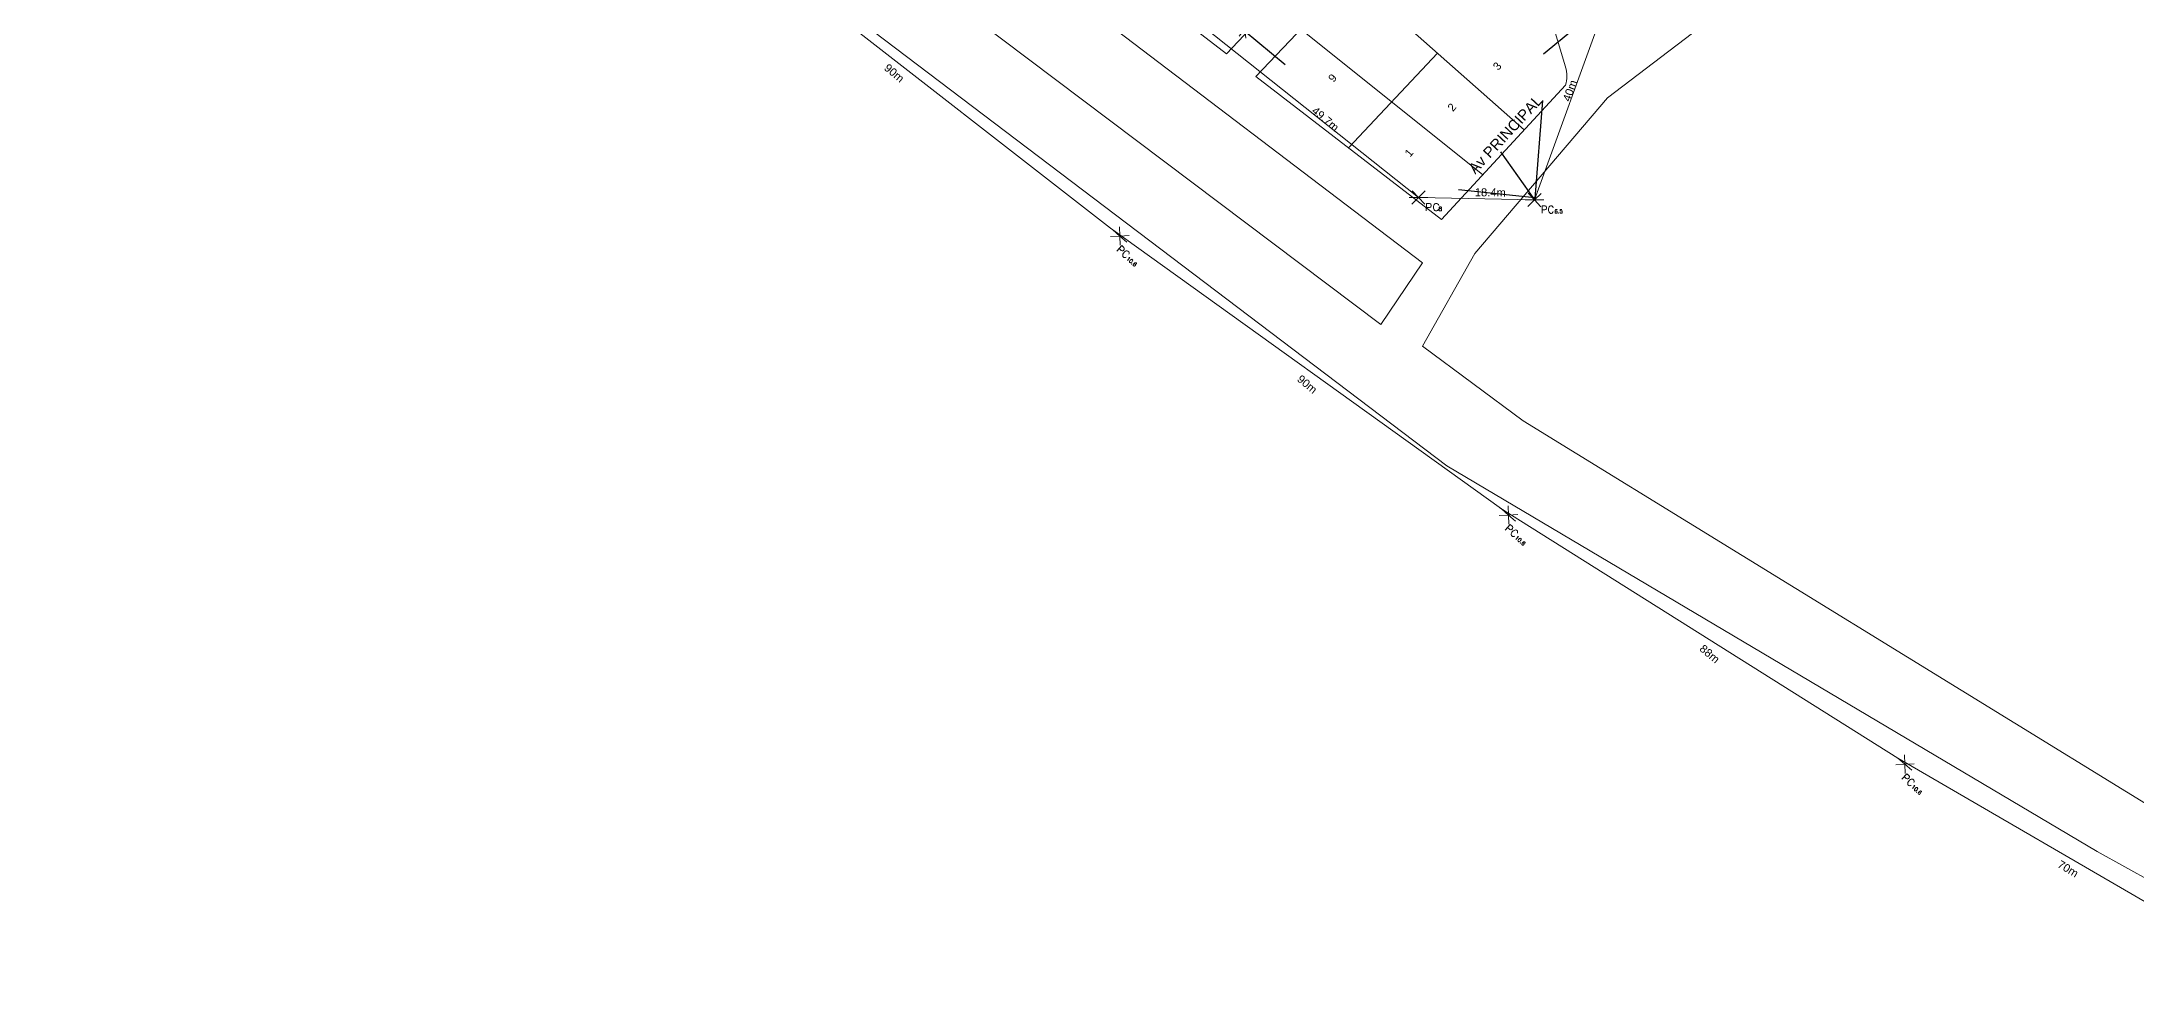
# Model space of a CAD drawing. Header units: millimetres. Extents: x 98 to 964, y 99 to 790.
# Drawn here: x 112.7 to 505.3, y 203.8 to 380.6 of the extents above; entities that cross this region are included whole.
import ezdxf

# ---------------------------------------------------------------- set-up
doc = ezdxf.new("R2010")
doc.units = ezdxf.units.MM
for name, color, linetype, lineweight in [('_ADDRESSDIBUJO', 7, 'Continuous', 0), ('_LOTLINE', 252, 'Continuous', 0), ('_POLEPED', 7, 'Continuous', 0), ('_STRAND', 3, 'Continuous', 0), ('_STRANDDISTANCE', 3, 'Continuous', 0), ('_STREET', 5, 'Continuous', 0)]:
    doc.layers.add(name, color=color, linetype=linetype, lineweight=lineweight)
doc.layers.add('_CUSTOMER', color=4, linetype='Continuous')
doc.styles.add('ROMANS', font='romans.shx', dxfattribs={"height": 0.2})
doc.styles.get("Standard").update_dxf_attribs({"font": 'arial.ttf'})
doc.styles.add('StrandDistance0', font='ENGINEERING.shx', dxfattribs={"height": 1.5})
doc.styles.add('Style-romans', font='romans.shx')

# ---------------------------------------------------------------- blocks, each defined once
blk = doc.blocks.new('*U38')
at = {"layer": '_POLEPED', "linetype": 'Continuous'}
blk.add_line((206328.6, 1519837.21), (206328.59, 1519835.82), dxfattribs=at)
at = {"layer": '_POLEPED', "linetype": 'Continuous', "flags": 128}
blk.add_lwpolyline([(206328.6, 1519837.21), (206329.19, 1519837.21), (206329.39, 1519837.14), (206329.46, 1519837.07), (206329.52, 1519836.94), (206329.52, 1519836.74), (206329.46, 1519836.61), (206329.39, 1519836.54), (206329.19, 1519836.48), (206328.59, 1519836.48)], dxfattribs=at)
blk = doc.blocks.new('PC8_E')
at = {"layer": '_POLEPED', "color": 1}
for p, q in [((-1.74, 0), (0, 0)), ((-1.24, -1.22), (0, 0)), ((-1.19, 1.27), (0, 0)), ((0, 0), (1.24, 1.22)), ((0, 0), (1.74, 0)), ((0, 0), (1.19, -1.27))]:
    blk.add_line(p, q, dxfattribs=at)
at = {"layer": '_POLEPED', "linetype": 'Continuous', "flags": 128}
for points in [[(3.77, -1.47), (3.71, -1.34), (3.57, -1.2), (3.44, -1.13), (3.18, -1.13), (3.04, -1.2), (2.91, -1.33), (2.84, -1.46), (2.78, -1.66), (2.77, -1.99), (2.84, -2.19), (2.9, -2.32), (3.04, -2.46), (3.17, -2.52), (3.43, -2.53), (3.57, -2.46), (3.7, -2.33), (3.77, -2.2)], [(4, -1.78), (3.9, -1.81), (3.86, -1.88), (3.86, -1.95), (3.9, -2.02), (3.97, -2.06), (4.11, -2.09), (4.21, -2.13), (4.28, -2.2), (4.31, -2.27), (4.31, -2.37), (4.28, -2.44), (4.24, -2.48), (4.14, -2.51), (4, -2.51), (3.89, -2.47), (3.86, -2.44), (3.82, -2.37), (3.83, -2.26), (3.86, -2.19), (3.93, -2.13), (4.04, -2.09), (4.18, -2.06), (4.25, -2.02), (4.28, -1.95), (4.28, -1.88), (4.25, -1.81), (4.14, -1.78), (4, -1.78)]]:
    blk.add_lwpolyline(points, dxfattribs=at)
at = {"layer": '_POLEPED', "linetype": 'Continuous'}
blk.add_blockref('*U38', (-206327.14, -1519838.33), dxfattribs=at)
blk = doc.blocks.new('PC6.5')
at = {"layer": '_POLEPED', "color": 1}
for p, q in [((-1.74, 0), (0, 0)), ((-1.24, -1.22), (0, 0)), ((-1.19, 1.27), (0, 0)), ((0, 0), (1.24, 1.22)), ((0, 0), (1.74, 0)), ((0, 0), (1.19, -1.27))]:
    blk.add_line(p, q, dxfattribs=at)
at = {"layer": '_POLEPED', "linetype": 'Continuous', "attachment_point": 7, "rotation": 359.6478, "line_spacing_factor": 0.72, "style": 'StrandDistance0'}
for s, insert, char_height in [('\\Fromans;PC', (1.18, -2.51), 1.3914), ('\\Fromans;6.5', (3.72, -2.51), 0.7317)]:
    blk.add_mtext(s, dxfattribs=dict(at, insert=insert, char_height=char_height))
blk = doc.blocks.new('PC10.6')
at = {"layer": '_POLEPED', "color": 1}
for p, q in [((-1.74, 0), (0, 0)), ((-1.19, 1.26), (0, 0)), ((0, 0), (1.24, 1.22)), ((0, 0), (1.74, 0)), ((0, 0), (1.19, -1.26)), ((-1.24, -1.22), (0, 0))]:
    blk.add_line(p, q, dxfattribs=at)
at = {"layer": '_POLEPED', "linetype": 'Continuous'}
for s, height, style, p in [('PC', 1.391, 'ROMANS', (1.19, -2.51)), ('10.6', 0.732, 'Style-romans', (3.73, -2.5))]:
    blk.add_text(s, height=height, rotation=359.8092, dxfattribs=dict(at, style=style)).set_placement(p)

msp = doc.modelspace()

# ---------------------------------------------------------------- linework, layer by layer
at = {"layer": '_CUSTOMER'}
for p, q in [((405.46, 387.6), (394.23, 378.31)), ((338.07, 382.77), (345.81, 376.38)), ((392.65, 351.26), (394.09, 369.63)), ((392.58, 351.03), (386.23, 360.03)), ((392.58, 351.41), (378.29, 352.92))]:
    msp.add_line(p, q, dxfattribs=at)
at = {"layer": '_LOTLINE'}
for p, q in [((119.51, 511.65), (363.7, 327.67)), ((376.1, 301.19), (112.67, 500.67)), ((371.53, 339.2), (170.16, 492.3)), ((334.78, 378.4), (382.49, 429.02)), ((384.91, 420.91), (340.28, 374.16)), ((384.91, 420.91), (398.35, 375.92)), ((334.78, 378.4), (300.96, 404.48)), ((390.59, 364.12), (358.13, 392.86)), ((406.19, 370.14), (431.06, 389.05)), ((382.83, 355.73), (348.72, 383)), ((357.68, 360.75), (374.36, 378.49)), ((375.07, 347.34), (340.28, 374.16)), ((398.35, 372.5), (375.07, 347.34)), ((381.32, 340.95), (406.19, 370.14)), ((390.8, 351.01), (390.8, 351.01)), ((363.7, 327.67), (371.53, 339.2)), ((371.51, 323.57), (381.32, 340.95)), ((390.43, 309.57), (371.51, 323.57)), ((562.42, 203.83), (390.43, 309.57)), ((498.03, 228.85), (376.1, 301.19)), ((515.64, 219.07), (498.03, 228.85))]:
    msp.add_line(p, q, dxfattribs=at)
msp.add_arc((392.63, 374.21), 5.97, 343.3754, 16.6246, dxfattribs=at)
for p in [(374.36, 378.49), (390.59, 364.12), (357.68, 360.75), (382.83, 355.73)]:
    msp.add_point(p, dxfattribs=at)
at = {"layer": '_STRAND'}
for p, q in [((241.97, 400.98), (313.03, 345.74)), ((392.54, 351.01), (405.82, 387.64)), ((330.43, 383.5), (370.8, 351.46)), ((370.8, 351.46), (392.54, 351.01)), ((313.06, 345.72), (386.34, 293.08)), ((386.05, 293.29), (460.68, 246.39)), ((460.68, 246.39), (520.58, 211.55))]:
    msp.add_line(p, q, dxfattribs=at)

# ---------------------------------------------------------------- block references
at = {"layer": '_POLEPED'}
for name, p, rotation in [('PC6.5', (338.24, 383.08), 51.42050316159923), ('PC10.6', (314.8, 344.24), 318.5402962928324), ('PC10.6', (387.65, 291.94), 318.5402962928324), ('PC10.6', (461.99, 245.24), 318.5402962928324)]:
    msp.add_blockref(name, p, dxfattribs=dict(at, rotation=rotation))
for name, p in [('PC8_E', (370.8, 351.46)), ('PC6.5', (392.54, 351.01))]:
    msp.add_blockref(name, p, dxfattribs=at)

# ---------------------------------------------------------------- texts
at = {"layer": '_ADDRESSDIBUJO'}
for s, p in [('9', (354.86, 372.94)), ('3', (385.74, 375.16)), ('2', (377.24, 367.45)), ('1', (369.19, 358.9))]:
    msp.add_text(s, height=1.5, rotation=50, dxfattribs=at).set_placement(p)
at = {"layer": '_STRANDDISTANCE'}
for s, rotation, p in [('90m', 320, (270.45, 375.52)), ('40m', 70.0628, (399.18, 369.32)), ('49.7m', 320, (350.62, 367.48)), ('18.4m', 359.4069, (381.33, 351.7)), ('90m', 320, (347.88, 317.19)), ('88m', 320, (423.34, 266.65)), ('70m', 329.1654, (490.44, 226.04))]:
    msp.add_text(s, height=1.5, rotation=rotation, dxfattribs=at).set_placement(p)
at = {"layer": '_STREET'}
msp.add_text('Av PRINCIPAL', height=2, rotation=47.2271, dxfattribs=at).set_placement((381.42, 355.73))

doc.saveas('drawing.dxf')
